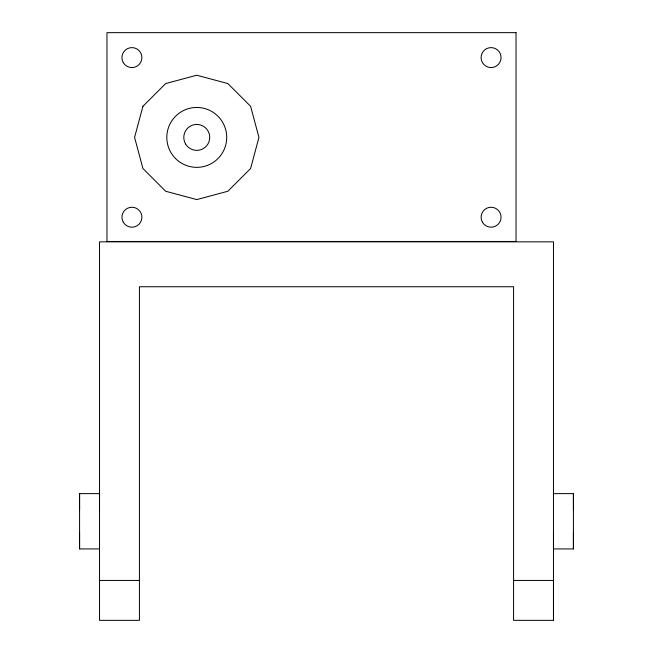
<?xml version="1.0" encoding="UTF-8"?>
<svg xmlns="http://www.w3.org/2000/svg" width="653" height="653" viewBox="0 0 653 653"><rect width="100%" height="100%" fill="white"/><g stroke="black" fill="none" stroke-linecap="round" stroke-linejoin="round"><path stroke-width="0.98" d="M99.525 548.928L79.576 548.928L79.576 532.734M79.576 509.822L79.576 493.627L99.525 493.627L99.525 509.822M553.475 620.35L553.475 241.847L99.525 241.847L99.525 620.35L139.432 620.35L139.432 286.74L513.568 286.74L513.568 620.35L553.475 620.35L553.475 580.444L513.568 580.444M553.475 532.734L553.475 548.928L573.424 548.928L573.424 532.734M573.424 509.822L573.424 493.627L553.475 493.627M99.525 580.444L139.432 580.444M573.424 493.627L573.424 548.928M79.576 493.627L79.576 548.928M142.917 106.317L134.583 137.408L142.917 168.498L165.674 191.256L196.765 199.589L227.856 191.256L250.613 168.498L258.947 137.408L250.613 106.317L227.856 83.56L196.765 75.226L165.674 83.56L142.917 106.317M516.025 32.65L106.97 32.65L106.97 241.463L516.025 241.463L516.025 32.65M482.436 62.582A9.975 9.975 0 0 0 499.716 62.582A9.975 9.975 0 0 0 491.08 47.612A9.975 9.975 0 0 0 482.436 62.582M123.278 62.582A9.975 9.975 0 0 0 140.558 62.582A9.975 9.975 0 0 0 131.914 47.612A9.975 9.975 0 0 0 123.278 62.582M123.278 222.208A9.975 9.975 0 0 0 140.558 222.208A9.975 9.975 0 0 0 131.914 207.246A9.975 9.975 0 0 0 123.278 222.208M482.436 222.208A9.975 9.975 0 0 0 499.716 222.208A9.975 9.975 0 0 0 491.08 207.246A9.975 9.975 0 0 0 482.436 222.208M175.584 158.589A29.956 29.956 0 0 0 225.693 145.162A29.956 29.956 0 0 0 189.011 108.471A29.956 29.956 0 0 0 175.584 158.589M185.534 143.889A12.97 12.97 0 0 0 207.997 143.889A12.97 12.97 0 0 0 196.765 124.437A12.97 12.97 0 0 0 185.534 143.889"/></g></svg>
